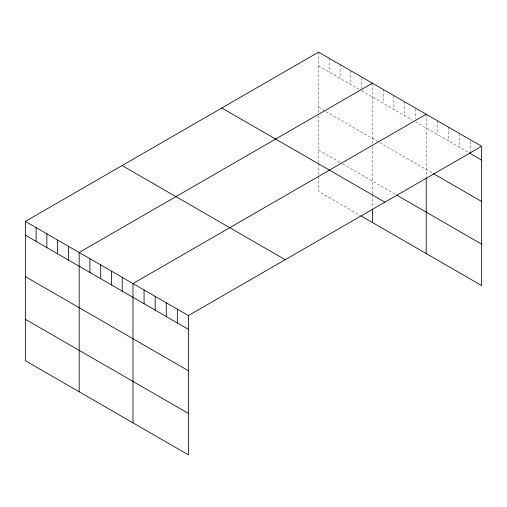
<?xml version="1.0" encoding="UTF-8"?>
<svg xmlns="http://www.w3.org/2000/svg" width="507" height="507" viewBox="0 0 507 507"><rect width="100%" height="100%" fill="white"/><g stroke="black" fill="none" stroke-linecap="round" stroke-linejoin="round"><path stroke-width="0.38" stroke-dasharray="2.54 1.9" d="M318.567 65.904L358.931 89.207M361.624 90.759L412.749 120.279M415.436 121.832L468.601 152.525M318.567 107.326L325.298 111.21M325.969 111.597L379.109 142.283M379.787 142.67L432.724 173.236M318.567 150.002L340.096 162.43M342.783 163.983L395.929 194.669M361.624 216.28L318.567 191.424L318.567 175.891M470.559 141.415L470.559 151.365M459.469 133.487L459.469 147.252M448.378 127.08L448.378 140.851M437.294 120.679L437.294 134.45M426.203 114.278L426.203 177.089M415.436 108.828L415.436 118.771M404.675 101.85L404.675 115.621M393.914 95.633L393.914 109.404M383.146 89.422L383.146 103.187M372.385 83.205L372.385 143.735M372.385 146.783L372.385 193.649M372.385 194.384L372.385 207.699M361.624 77.755L361.624 88.465M350.857 70.777L350.857 84.549M340.096 64.56L340.096 78.332M329.328 58.349L329.328 72.121M318.567 52.132L318.567 112.662M318.567 115.71L318.567 162.576M318.567 163.317L318.567 175.149"/><path stroke-width="0.76" d="M481.65 146.289L188.433 315.576L188.433 454.868L25.35 360.711L25.35 221.42L318.567 52.132L481.65 146.289L481.65 285.58L361.624 216.28M372.385 83.205L79.168 252.492L79.168 391.784M426.203 114.278L132.986 283.565L132.986 422.851M469.254 152.905L481.65 160.06M433.377 173.609L481.65 201.482M396.601 195.056L481.65 244.159M221.806 107.997L384.889 202.154M122.111 165.555L285.194 259.711M25.35 221.42L188.433 315.576M25.35 235.191L188.433 329.347M25.35 276.613L188.433 370.769M25.35 319.29L188.433 413.446M470.559 152.125L470.559 153.659M426.203 177.849L426.203 253.563M372.385 209.182L372.385 222.497M177.342 309.175L177.342 322.946M166.252 302.774L166.252 316.539M155.161 296.367L155.161 310.138M144.077 289.966L144.077 303.737M122.219 277.348L122.219 291.119M111.458 271.137L111.458 284.909M100.697 264.92L100.697 278.692M89.929 258.709L89.929 272.474M68.407 246.282L68.407 260.047M57.64 240.065L57.64 253.836M46.878 233.854L46.878 247.619M36.111 227.637L36.111 241.408"/></g></svg>
